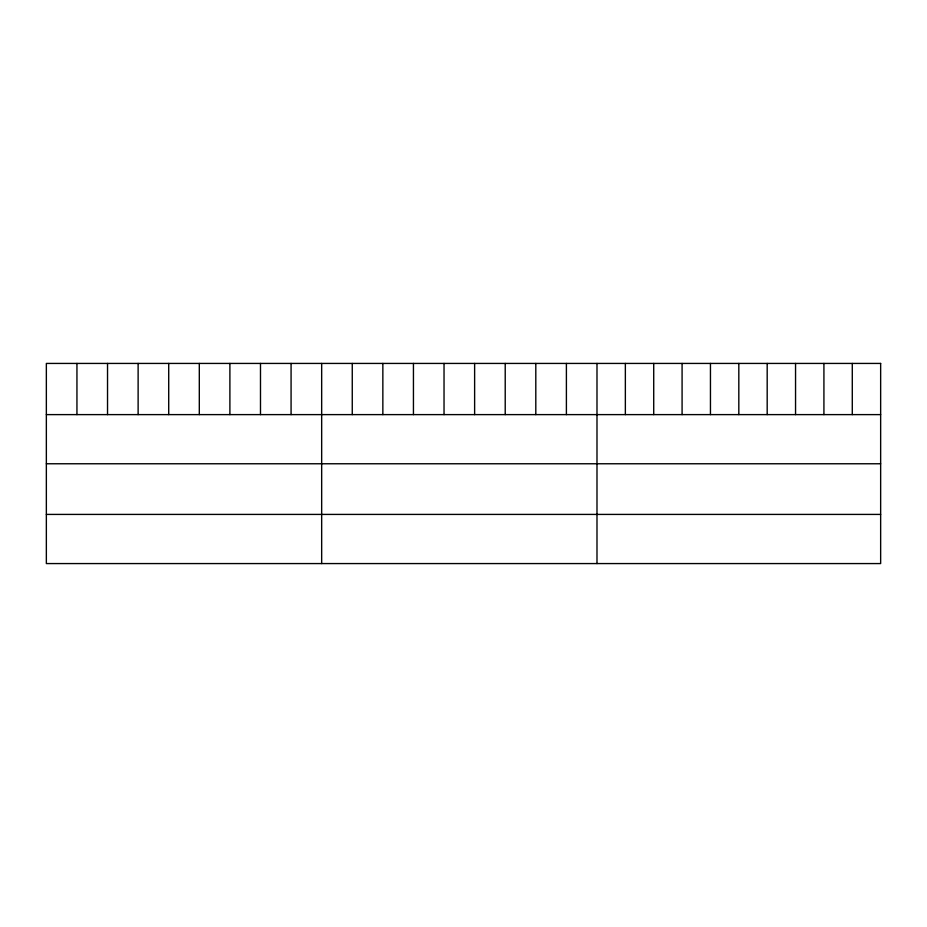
<?xml version="1.0" encoding="UTF-8"?>
<svg xmlns="http://www.w3.org/2000/svg" width="927" height="927" viewBox="0 0 927 927"><rect width="100%" height="100%" fill="white"/><g stroke="black" fill="none" stroke-linecap="round" stroke-linejoin="round"><path stroke-width="1.39" d="M46.35 414.612L880.65 414.612M46.35 463.767L880.65 463.767M46.35 514.415L880.65 514.415M852.284 363.43L852.284 414.612M823.918 363.43L823.918 414.612M795.551 363.43L795.551 414.612M767.185 363.43L767.185 414.612M738.819 363.43L738.819 414.612M710.453 363.43L710.453 414.612M682.087 363.43L682.087 414.612M653.72 363.43L653.72 414.612M625.354 363.43L625.354 414.612M596.988 363.43L596.988 563.57M566.397 363.43L566.397 414.612M535.806 363.43L535.806 414.612M505.215 363.43L505.215 414.612M474.624 363.43L474.624 414.612M444.033 363.43L444.033 414.612M413.442 363.43L413.442 414.612M382.851 363.43L382.851 414.612M352.26 363.43L352.26 414.612M321.669 363.43L321.669 563.57M291.078 363.43L291.078 414.612M260.487 363.43L260.487 414.612M229.896 363.43L229.896 414.612M199.305 363.43L199.305 414.612M168.714 363.43L168.714 414.612M138.123 363.43L138.123 414.612M107.532 363.43L107.532 414.612M76.941 363.43L76.941 414.612M880.65 363.43L46.35 363.43L46.35 563.57L880.65 563.57L880.65 363.43"/></g></svg>
